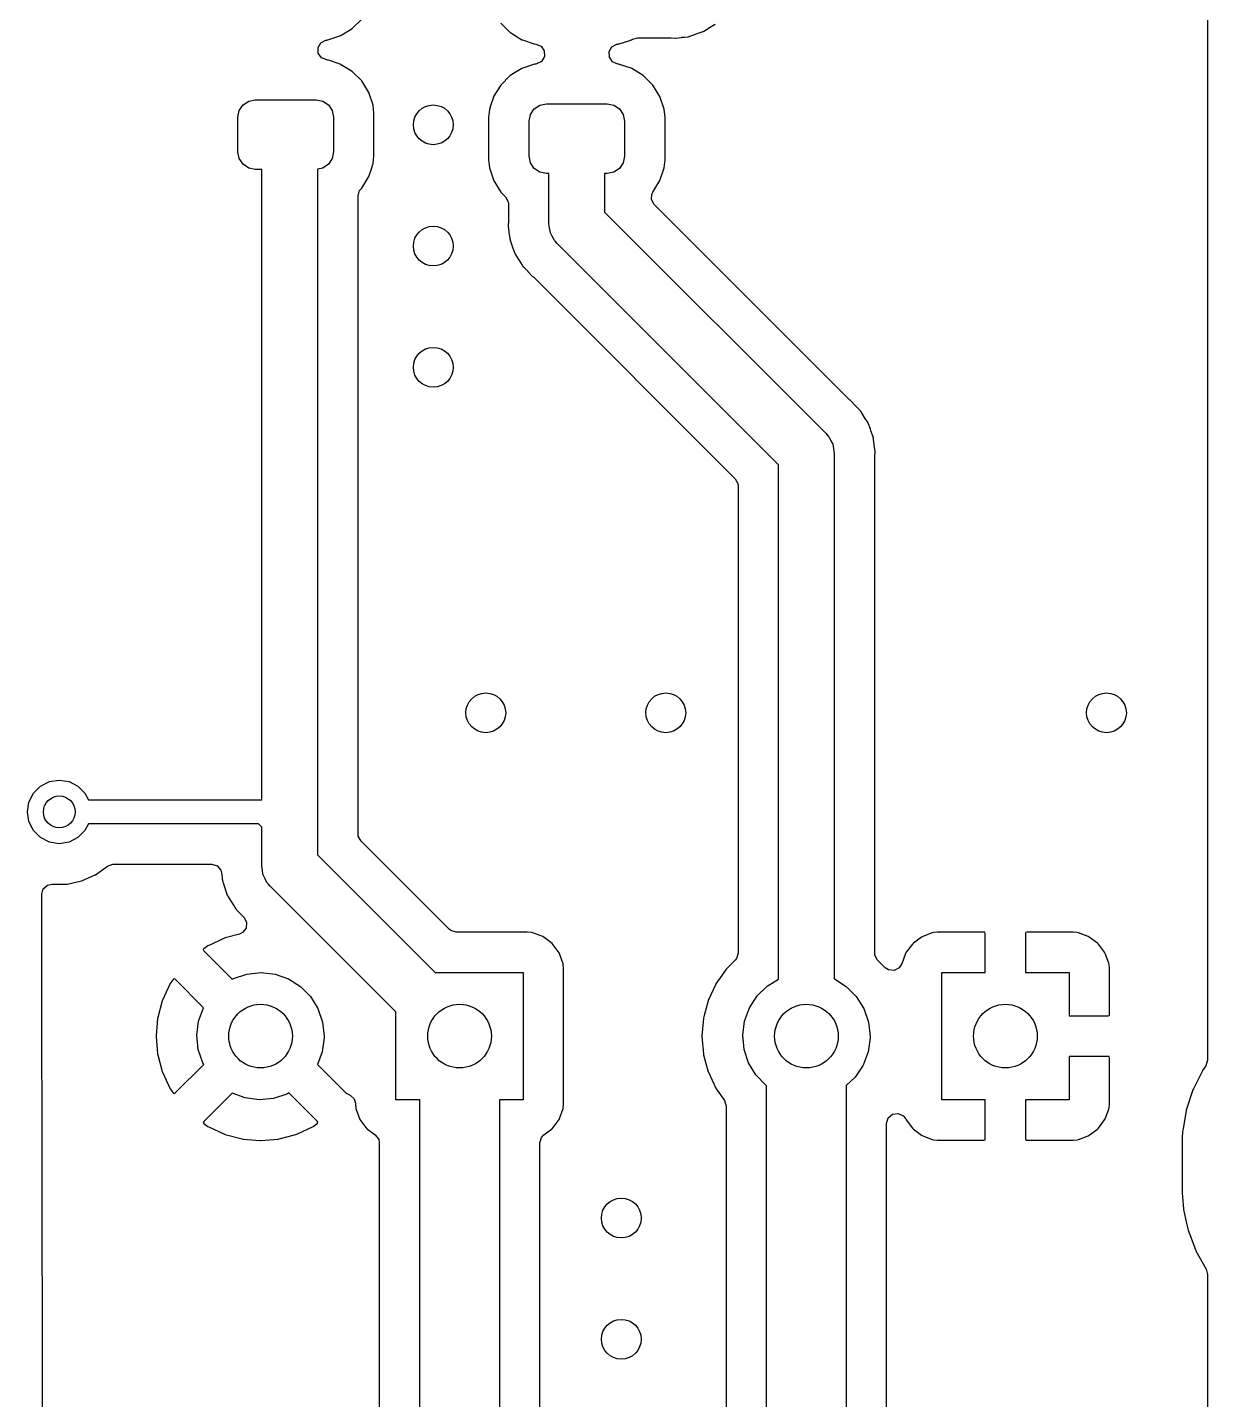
# Model space of a CAD drawing. Extents: x 108 to 192, y -153 to -46.
# Drawn here: x 108.36 to 123.19, y -124.96 to -107.72 of the extents above; entities that cross this region are included whole.
import ezdxf

# ---------------------------------------------------------------- set-up
doc = ezdxf.new("R2010")
doc.units = 0
doc.layers.add('BLACK', color=7, linetype='CONTINUOUS')

msp = doc.modelspace()

# ---------------------------------------------------------------- linework, layer by layer
at = {"layer": 'BLACK', "linetype": 'CONTINUOUS'}
for p, q in [((123.19, -105.41), (123.19, -120.697)), ((112.444, -107.731), (112.563, -107.611)), ((112.299, -107.82), (112.444, -107.731)), ((114.31, -107.663), (114.43, -107.782)), ((114.43, -107.782), (114.436, -107.786)), ((114.436, -107.786), (114.436, -107.786)), ((114.436, -107.786), (114.468, -107.806)), ((116.765, -107.799), (116.803, -107.786)), ((116.803, -107.786), (116.842, -107.773)), ((116.842, -107.773), (116.848, -107.77)), ((116.848, -107.77), (116.851, -107.768)), ((116.851, -107.768), (116.852, -107.768)), ((116.852, -107.768), (116.855, -107.766)), ((116.852, -107.768), (116.852, -107.768)), ((116.855, -107.766), (116.861, -107.764)), ((116.861, -107.764), (116.93, -107.72)), ((116.93, -107.72), (116.932, -107.719)), ((116.932, -107.719), (117.002, -107.677)), ((112.014, -107.97), (112.049, -107.909)), ((112.049, -107.909), (112.113, -107.877)), ((112.113, -107.877), (112.123, -107.875)), ((112.123, -107.875), (112.132, -107.874)), ((112.132, -107.874), (112.132, -107.874)), ((112.132, -107.874), (112.139, -107.874)), ((112.139, -107.874), (112.299, -107.82)), ((114.468, -107.806), (114.575, -107.871)), ((114.575, -107.871), (114.581, -107.874)), ((114.581, -107.874), (114.581, -107.874)), ((114.581, -107.874), (114.729, -107.923)), ((114.729, -107.923), (114.729, -107.923)), ((114.729, -107.923), (114.735, -107.925)), ((114.735, -107.925), (114.75, -107.926)), ((114.75, -107.926), (114.816, -107.953)), ((114.816, -107.953), (114.856, -108.011)), ((115.671, -108.021), (115.707, -107.96)), ((115.707, -107.96), (115.77, -107.928)), ((115.77, -107.928), (115.78, -107.926)), ((115.78, -107.926), (115.789, -107.925)), ((115.789, -107.925), (115.789, -107.925)), ((115.789, -107.925), (115.796, -107.925)), ((115.796, -107.925), (115.917, -107.884)), ((115.917, -107.884), (115.95, -107.873)), ((115.95, -107.873), (115.957, -107.871)), ((115.95, -107.873), (115.95, -107.873)), ((115.957, -107.871), (115.964, -107.866)), ((115.964, -107.866), (115.965, -107.866)), ((115.965, -107.866), (115.97, -107.864)), ((115.97, -107.865), (116.031, -107.848)), ((115.97, -107.864), (115.97, -107.865)), ((116.031, -107.848), (116.439, -107.848)), ((116.439, -107.848), (116.449, -107.848)), ((116.449, -107.848), (116.501, -107.852)), ((116.501, -107.852), (116.508, -107.852)), ((116.508, -107.852), (116.582, -107.842)), ((116.508, -107.852), (116.508, -107.852)), ((116.582, -107.842), (116.585, -107.841)), ((116.585, -107.841), (116.617, -107.838)), ((116.617, -107.838), (116.666, -107.833)), ((116.666, -107.833), (116.672, -107.83)), ((116.672, -107.83), (116.675, -107.83)), ((116.675, -107.83), (116.676, -107.83)), ((116.676, -107.83), (116.676, -107.829)), ((116.676, -107.829), (116.679, -107.829)), ((116.679, -107.829), (116.686, -107.828)), ((116.686, -107.828), (116.762, -107.8)), ((116.762, -107.8), (116.765, -107.799)), ((112.016, -108.041), (112.014, -107.97)), ((112.057, -108.099), (112.016, -108.041)), ((112.123, -108.126), (112.057, -108.099)), ((112.137, -108.128), (112.123, -108.126)), ((112.144, -108.13), (112.137, -108.128)), ((112.291, -108.179), (112.144, -108.13)), ((112.144, -108.13), (112.144, -108.13)), ((114.859, -108.082), (114.823, -108.143)), ((114.856, -108.011), (114.859, -108.082)), ((115.674, -108.092), (115.671, -108.021)), ((115.715, -108.15), (115.674, -108.092)), ((112.298, -108.181), (112.291, -108.179)), ((112.443, -108.27), (112.298, -108.181)), ((112.563, -108.39), (112.443, -108.27)), ((114.573, -108.232), (114.429, -108.322)), ((114.734, -108.179), (114.573, -108.232)), ((114.741, -108.178), (114.734, -108.179)), ((114.75, -108.177), (114.741, -108.178)), ((114.741, -108.178), (114.741, -108.178)), ((114.76, -108.176), (114.75, -108.177)), ((114.823, -108.143), (114.76, -108.176)), ((115.781, -108.177), (115.715, -108.15)), ((115.795, -108.178), (115.781, -108.177)), ((115.801, -108.181), (115.795, -108.178)), ((115.949, -108.229), (115.801, -108.181)), ((115.801, -108.181), (115.801, -108.181)), ((115.956, -108.232), (115.949, -108.229)), ((116.1, -108.321), (115.956, -108.232)), ((112.652, -108.534), (112.563, -108.39)), ((114.309, -108.442), (114.22, -108.586)), ((114.429, -108.322), (114.309, -108.442)), ((116.22, -108.441), (116.1, -108.321)), ((116.31, -108.585), (116.22, -108.441)), ((111.072, -108.69), (111.143, -108.642)), ((111.143, -108.642), (111.226, -108.626)), ((111.226, -108.626), (111.989, -108.626)), ((111.989, -108.626), (112.073, -108.642)), ((112.073, -108.642), (112.144, -108.69)), ((112.706, -108.695), (112.652, -108.534)), ((114.218, -108.593), (114.182, -108.702)), ((114.22, -108.586), (114.218, -108.593)), ((114.218, -108.593), (114.218, -108.593)), ((116.363, -108.746), (116.31, -108.585)), ((111.008, -108.845), (111.024, -108.761)), ((111.024, -108.761), (111.072, -108.69)), ((112.144, -108.69), (112.191, -108.761)), ((112.191, -108.761), (112.208, -108.845)), ((112.716, -108.796), (112.706, -108.695)), ((112.716, -109.33), (112.716, -108.796)), ((114.167, -108.747), (114.157, -108.847)), ((114.182, -108.702), (114.167, -108.747)), ((114.665, -108.895), (114.682, -108.812)), ((114.682, -108.812), (114.729, -108.741)), ((114.729, -108.741), (114.8, -108.693)), ((114.8, -108.693), (114.884, -108.677)), ((114.884, -108.677), (115.646, -108.677)), ((115.646, -108.677), (115.73, -108.693)), ((115.73, -108.693), (115.801, -108.741)), ((115.801, -108.741), (115.849, -108.812)), ((115.849, -108.812), (115.865, -108.895)), ((116.374, -108.847), (116.363, -108.746)), ((111.008, -109.282), (111.008, -108.845)), ((112.208, -108.845), (112.208, -109.282)), ((114.157, -108.847), (114.157, -109.381)), ((114.665, -109.333), (114.665, -108.895)), ((115.865, -108.895), (115.865, -109.333)), ((116.374, -109.381), (116.374, -108.847)), ((111.024, -109.366), (111.008, -109.282)), ((112.208, -109.282), (112.191, -109.366)), ((112.706, -109.431), (112.716, -109.33)), ((114.682, -109.417), (114.665, -109.333)), ((115.865, -109.333), (115.849, -109.417)), ((111.072, -109.437), (111.024, -109.366)), ((111.143, -109.484), (111.072, -109.437)), ((111.226, -109.501), (111.143, -109.484)), ((111.308, -109.501), (111.226, -109.501)), ((111.308, -117.427), (111.308, -109.501)), ((112.073, -109.484), (112.008, -109.497)), ((112.008, -109.497), (112.008, -118.117)), ((112.144, -109.437), (112.073, -109.484)), ((112.191, -109.366), (112.144, -109.437)), ((112.652, -109.591), (112.689, -109.481)), ((112.689, -109.481), (112.704, -109.437)), ((112.704, -109.437), (112.706, -109.431)), ((112.704, -109.437), (112.704, -109.437)), ((114.157, -109.381), (114.167, -109.483)), ((114.167, -109.483), (114.221, -109.643)), ((114.729, -109.488), (114.682, -109.417)), ((114.8, -109.535), (114.729, -109.488)), ((115.801, -109.488), (115.73, -109.535)), ((115.849, -109.417), (115.801, -109.488)), ((116.31, -109.642), (116.363, -109.481)), ((116.363, -109.481), (116.374, -109.381)), ((112.563, -109.736), (112.652, -109.591)), ((114.221, -109.643), (114.31, -109.788)), ((114.884, -109.552), (114.8, -109.535)), ((114.915, -109.552), (114.884, -109.552)), ((114.915, -110.185), (114.915, -109.552)), ((115.646, -109.552), (115.615, -109.552)), ((115.615, -109.552), (115.615, -110.04)), ((115.73, -109.535), (115.646, -109.552)), ((116.246, -109.746), (116.31, -109.642)), ((112.517, -109.835), (112.537, -109.767)), ((112.517, -117.855), (112.517, -109.835)), ((112.537, -109.767), (112.554, -109.746)), ((112.554, -109.746), (112.558, -109.741)), ((112.558, -109.741), (112.563, -109.736)), ((114.31, -109.788), (114.315, -109.793)), ((114.315, -109.793), (114.37, -109.847)), ((114.37, -109.847), (114.404, -109.909)), ((116.204, -109.881), (116.209, -109.811)), ((116.209, -109.811), (116.222, -109.787)), ((116.221, -109.787), (116.246, -109.746)), ((116.222, -109.787), (116.221, -109.787)), ((114.404, -109.909), (114.407, -109.936)), ((114.407, -109.936), (114.407, -110.144)), ((116.238, -109.944), (116.204, -109.881)), ((118.691, -112.397), (116.238, -109.944)), ((114.406, -110.154), (114.402, -110.206)), ((114.402, -110.206), (114.403, -110.213)), ((114.407, -110.144), (114.406, -110.154)), ((114.923, -110.234), (114.915, -110.185)), ((115.615, -110.04), (118.397, -112.823)), ((114.403, -110.213), (114.403, -110.213)), ((114.403, -110.213), (114.413, -110.287)), ((114.413, -110.287), (114.413, -110.29)), ((114.413, -110.29), (114.422, -110.371)), ((114.422, -110.371), (114.424, -110.377)), ((114.424, -110.377), (114.425, -110.38)), ((114.425, -110.38), (114.425, -110.381)), ((114.929, -110.283), (114.923, -110.234)), ((114.933, -110.29), (114.929, -110.283)), ((114.934, -110.299), (114.933, -110.29)), ((114.957, -110.342), (114.934, -110.299)), ((114.979, -110.386), (114.957, -110.342)), ((114.425, -110.381), (114.425, -110.381)), ((114.425, -110.381), (114.426, -110.384)), ((114.426, -110.384), (114.427, -110.391)), ((114.427, -110.391), (114.454, -110.467)), ((114.454, -110.467), (114.455, -110.47)), ((114.455, -110.47), (114.481, -110.547)), ((114.481, -110.547), (114.485, -110.553)), ((114.485, -110.553), (114.486, -110.556)), ((114.986, -110.395), (114.979, -110.386)), ((114.989, -110.4), (114.986, -110.395)), ((114.995, -110.405), (114.989, -110.4)), ((115.018, -110.433), (114.995, -110.405)), ((117.8, -113.215), (115.018, -110.433)), ((114.486, -110.556), (114.486, -110.557)), ((114.486, -110.557), (114.487, -110.557)), ((114.487, -110.557), (114.488, -110.56)), ((114.488, -110.56), (114.49, -110.566)), ((114.49, -110.566), (114.534, -110.635)), ((114.534, -110.635), (114.535, -110.638)), ((114.535, -110.638), (114.577, -110.707)), ((114.577, -110.707), (114.582, -110.712)), ((114.582, -110.712), (114.584, -110.715)), ((114.584, -110.715), (114.585, -110.716)), ((114.585, -110.716), (114.588, -110.72)), ((114.588, -110.72), (114.59, -110.724)), ((114.59, -110.724), (114.594, -110.728)), ((114.594, -110.728), (114.648, -110.782)), ((114.648, -110.782), (114.651, -110.785)), ((114.651, -110.785), (114.706, -110.843)), ((114.706, -110.843), (114.711, -110.847)), ((114.711, -110.847), (114.716, -110.851)), ((114.716, -110.851), (114.716, -110.851)), ((114.716, -110.851), (114.724, -110.858)), ((114.724, -110.858), (117.255, -113.389)), ((118.699, -112.404), (118.691, -112.397)), ((118.704, -112.409), (118.699, -112.404)), ((118.699, -112.404), (118.699, -112.404)), ((118.71, -112.412), (118.704, -112.409)), ((118.764, -112.47), (118.71, -112.412)), ((118.765, -112.47), (118.764, -112.47)), ((118.767, -112.473), (118.765, -112.47)), ((118.821, -112.527), (118.767, -112.473)), ((118.825, -112.531), (118.821, -112.527)), ((118.828, -112.536), (118.825, -112.531)), ((118.831, -112.54), (118.828, -112.536)), ((118.833, -112.543), (118.831, -112.54)), ((118.831, -112.54), (118.831, -112.54)), ((118.838, -112.548), (118.833, -112.543)), ((118.88, -112.618), (118.838, -112.548)), ((118.881, -112.62), (118.88, -112.618)), ((118.925, -112.689), (118.881, -112.62)), ((118.927, -112.695), (118.925, -112.689)), ((118.929, -112.698), (118.927, -112.695)), ((118.929, -112.699), (118.929, -112.698)), ((118.93, -112.702), (118.929, -112.699)), ((118.929, -112.699), (118.929, -112.699)), ((118.934, -112.708), (118.93, -112.702)), ((118.954, -112.766), (118.934, -112.708)), ((118.96, -112.785), (118.954, -112.766)), ((118.961, -112.788), (118.96, -112.785)), ((118.989, -112.864), (118.961, -112.788)), ((118.397, -112.823), (118.42, -112.85)), ((118.42, -112.85), (118.427, -112.855)), ((118.427, -112.855), (118.429, -112.86)), ((118.429, -112.86), (118.436, -112.869)), ((118.436, -112.869), (118.458, -112.913)), ((118.458, -112.913), (118.481, -112.957)), ((118.481, -112.957), (118.482, -112.965)), ((118.482, -112.965), (118.486, -112.972)), ((118.99, -112.871), (118.989, -112.864)), ((118.99, -112.874), (118.99, -112.871)), ((118.991, -112.875), (118.99, -112.874)), ((118.99, -112.874), (118.99, -112.874)), ((118.991, -112.878), (118.991, -112.875)), ((118.993, -112.885), (118.991, -112.878)), ((118.994, -112.891), (118.993, -112.885)), ((119.002, -112.965), (118.994, -112.891)), ((119.003, -112.968), (119.002, -112.965)), ((118.486, -112.972), (118.492, -113.021)), ((118.492, -113.021), (118.5, -113.07)), ((118.5, -113.07), (118.5, -119.677)), ((119.013, -113.049), (119.003, -112.968)), ((119.008, -113.111), (119.009, -113.101)), ((119.008, -119.352), (119.008, -113.111)), ((119.009, -113.101), (119.013, -113.056)), ((119.013, -113.056), (119.013, -113.049)), ((117.8, -119.678), (117.8, -113.215)), ((117.255, -113.389), (117.289, -113.451)), ((117.289, -113.451), (117.291, -113.478)), ((117.291, -113.478), (117.291, -119.352)), ((108.439, -117.341), (108.528, -117.253)), ((108.528, -117.253), (108.639, -117.196)), ((108.639, -117.196), (108.763, -117.177)), ((108.763, -117.177), (108.886, -117.196)), ((108.886, -117.196), (108.998, -117.253)), ((108.998, -117.253), (109.086, -117.341)), ((108.382, -117.453), (108.439, -117.341)), ((109.086, -117.341), (109.13, -117.427)), ((109.13, -117.427), (111.308, -117.427)), ((108.363, -117.577), (108.382, -117.453)), ((108.382, -117.7), (108.363, -117.577)), ((108.439, -117.812), (108.382, -117.7)), ((109.13, -117.727), (109.086, -117.812)), ((111.266, -117.727), (109.13, -117.727)), ((111.308, -117.769), (111.266, -117.727)), ((111.308, -118.262), (111.308, -117.769)), ((108.528, -117.9), (108.439, -117.812)), ((108.639, -117.957), (108.528, -117.9)), ((108.763, -117.977), (108.639, -117.957)), ((108.886, -117.957), (108.763, -117.977)), ((108.998, -117.9), (108.886, -117.957)), ((109.086, -117.812), (108.998, -117.9)), ((112.52, -117.881), (112.517, -117.855)), ((112.554, -117.944), (112.52, -117.881)), ((113.661, -119.051), (112.554, -117.944)), ((112.008, -118.117), (113.487, -119.596)), ((109.22, -118.368), (109.369, -118.259)), ((109.369, -118.259), (109.436, -118.235)), ((109.436, -118.235), (109.443, -118.235)), ((109.443, -118.235), (110.678, -118.235)), ((110.678, -118.235), (110.746, -118.255)), ((110.746, -118.255), (110.793, -118.309)), ((110.793, -118.309), (110.803, -118.344)), ((111.316, -118.311), (111.308, -118.262)), ((111.322, -118.36), (111.316, -118.311)), ((108.616, -118.497), (108.668, -118.485)), ((108.668, -118.485), (108.858, -118.485)), ((108.858, -118.485), (108.865, -118.484)), ((108.865, -118.484), (108.952, -118.465)), ((108.865, -118.484), (108.865, -118.484)), ((108.952, -118.465), (109.045, -118.445)), ((109.045, -118.445), (109.055, -118.441)), ((109.055, -118.441), (109.214, -118.37)), ((109.214, -118.37), (109.22, -118.368)), ((109.214, -118.37), (109.214, -118.37)), ((110.803, -118.344), (110.806, -118.364)), ((110.806, -118.364), (110.806, -118.364)), ((110.806, -118.364), (110.806, -118.367)), ((110.806, -118.367), (110.815, -118.448)), ((110.815, -118.448), (110.817, -118.454)), ((110.817, -118.454), (110.818, -118.458)), ((110.818, -118.458), (110.818, -118.458)), ((110.818, -118.458), (110.818, -118.458)), ((110.818, -118.458), (110.819, -118.462)), ((110.819, -118.462), (110.82, -118.468)), ((110.82, -118.468), (110.848, -118.545)), ((111.326, -118.368), (111.322, -118.36)), ((111.327, -118.376), (111.326, -118.368)), ((111.351, -118.419), (111.327, -118.376)), ((111.372, -118.464), (111.351, -118.419)), ((111.379, -118.472), (111.372, -118.464)), ((111.382, -118.477), (111.379, -118.472)), ((111.388, -118.483), (111.382, -118.477)), ((111.411, -118.51), (111.388, -118.483)), ((108.542, -118.611), (108.562, -118.543)), ((108.544, -120.401), (108.542, -118.611)), ((108.562, -118.543), (108.616, -118.497)), ((110.848, -118.545), (110.849, -118.548)), ((110.849, -118.548), (110.874, -118.625)), ((110.874, -118.625), (110.878, -118.63)), ((110.878, -118.63), (110.879, -118.633)), ((110.879, -118.633), (110.88, -118.634)), ((110.88, -118.634), (110.88, -118.634)), ((110.88, -118.634), (110.881, -118.637)), ((110.881, -118.637), (110.884, -118.644)), ((110.884, -118.644), (110.927, -118.712)), ((112.992, -120.091), (111.411, -118.51)), ((110.927, -118.712), (110.929, -118.715)), ((110.929, -118.715), (110.971, -118.785)), ((110.971, -118.785), (110.975, -118.789)), ((110.975, -118.789), (110.977, -118.792)), ((110.977, -118.792), (110.978, -118.793)), ((110.978, -118.793), (110.981, -118.797)), ((110.981, -118.797), (110.984, -118.801)), ((110.984, -118.801), (110.987, -118.805)), ((110.987, -118.805), (111.041, -118.859)), ((111.041, -118.859), (111.044, -118.862)), ((111.044, -118.862), (111.084, -118.905)), ((111.084, -118.905), (111.117, -118.968)), ((111.117, -118.968), (111.11, -119.039)), ((110.838, -119.165), (110.64, -119.257)), ((110.848, -119.161), (110.838, -119.165)), ((111.026, -119.113), (110.848, -119.161)), ((111.066, -119.094), (111.026, -119.113)), ((111.11, -119.039), (111.066, -119.094)), ((113.682, -119.067), (113.661, -119.051)), ((113.75, -119.087), (113.682, -119.067)), ((114.64, -119.087), (113.75, -119.087)), ((114.702, -119.094), (114.64, -119.087)), ((114.839, -119.145), (114.702, -119.094)), ((114.955, -119.233), (114.839, -119.145)), ((119.596, -119.151), (119.494, -119.228)), ((119.612, -119.143), (119.596, -119.151)), ((119.732, -119.098), (119.612, -119.143)), ((119.748, -119.094), (119.732, -119.098)), ((119.799, -119.088), (119.748, -119.094)), ((119.805, -119.088), (119.799, -119.088)), ((120.382, -119.088), (119.805, -119.088)), ((120.39, -119.09), (120.382, -119.088)), ((120.392, -119.091), (120.39, -119.09)), ((120.396, -119.106), (120.392, -119.091)), ((120.396, -119.596), (120.396, -119.106)), ((120.906, -119.094), (120.904, -119.102)), ((120.904, -119.102), (120.904, -119.596)), ((120.907, -119.092), (120.906, -119.094)), ((120.922, -119.088), (120.907, -119.092)), ((121.495, -119.088), (120.922, -119.088)), ((121.501, -119.088), (121.495, -119.088)), ((121.552, -119.094), (121.501, -119.088)), ((121.568, -119.098), (121.552, -119.094)), ((121.688, -119.143), (121.568, -119.098)), ((121.704, -119.151), (121.688, -119.143)), ((121.806, -119.228), (121.704, -119.151)), ((110.579, -119.299), (110.571, -119.309)), ((110.571, -119.309), (110.578, -119.322)), ((110.578, -119.322), (110.936, -119.681)), ((110.631, -119.262), (110.579, -119.299)), ((110.64, -119.257), (110.631, -119.262)), ((115.043, -119.349), (114.955, -119.233)), ((115.094, -119.486), (115.043, -119.349)), ((119.405, -119.342), (119.397, -119.358)), ((119.482, -119.24), (119.405, -119.342)), ((119.494, -119.228), (119.482, -119.24)), ((121.818, -119.24), (121.806, -119.228)), ((121.895, -119.342), (121.818, -119.24)), ((121.903, -119.358), (121.895, -119.342)), ((115.1, -119.548), (115.094, -119.486)), ((117.255, -119.441), (117.144, -119.552)), ((117.271, -119.42), (117.255, -119.441)), ((117.291, -119.352), (117.271, -119.42)), ((119.011, -119.379), (119.008, -119.352)), ((119.045, -119.441), (119.011, -119.379)), ((119.14, -119.536), (119.045, -119.441)), ((119.347, -119.485), (119.317, -119.538)), ((119.349, -119.486), (119.347, -119.485)), ((119.397, -119.358), (119.349, -119.486)), ((121.948, -119.478), (121.903, -119.358)), ((121.952, -119.494), (121.948, -119.478)), ((121.958, -119.545), (121.952, -119.494)), ((110.194, -119.684), (110.158, -119.735)), ((110.206, -119.674), (110.194, -119.684)), ((110.218, -119.681), (110.206, -119.674)), ((110.576, -120.039), (110.218, -119.681)), ((110.936, -119.681), (110.951, -119.672)), ((110.951, -119.672), (111.12, -119.615)), ((111.12, -119.615), (111.298, -119.596)), ((111.298, -119.596), (111.475, -119.617)), ((111.475, -119.617), (111.643, -119.677)), ((111.643, -119.677), (111.793, -119.773)), ((113.487, -119.596), (114.592, -119.596)), ((114.592, -119.596), (114.592, -121.196)), ((115.1, -121.244), (115.1, -119.548)), ((117.086, -119.634), (117.012, -119.739)), ((117.141, -119.556), (117.086, -119.634)), ((117.144, -119.552), (117.141, -119.556)), ((117.141, -119.556), (117.141, -119.556)), ((117.657, -119.766), (117.8, -119.678)), ((118.5, -119.677), (118.501, -119.677)), ((118.501, -119.677), (118.651, -119.773)), ((119.183, -119.564), (119.14, -119.536)), ((119.254, -119.57), (119.183, -119.564)), ((119.317, -119.538), (119.254, -119.57)), ((119.85, -121.196), (119.85, -119.596)), ((119.85, -119.596), (120.396, -119.596)), ((120.904, -119.596), (121.45, -119.596)), ((121.45, -119.596), (121.45, -120.142)), ((121.958, -119.551), (121.958, -119.545)), ((121.958, -120.128), (121.958, -119.551)), ((110.153, -119.744), (110.061, -119.942)), ((110.158, -119.735), (110.153, -119.744)), ((111.793, -119.773), (111.919, -119.899)), ((117.01, -119.744), (116.916, -119.947)), ((117.012, -119.739), (117.01, -119.744)), ((117.01, -119.744), (117.01, -119.744)), ((117.01, -119.744), (117.01, -119.744)), ((117.53, -119.89), (117.657, -119.766)), ((118.651, -119.773), (118.777, -119.899)), ((110.057, -119.952), (110, -120.163)), ((110.061, -119.942), (110.057, -119.952)), ((110.575, -120.04), (110.576, -120.039)), ((111.919, -119.899), (112.013, -120.05)), ((116.914, -119.952), (116.865, -120.136)), ((116.916, -119.947), (116.914, -119.952)), ((116.914, -119.952), (116.914, -119.952)), ((117.433, -120.04), (117.53, -119.89)), ((118.777, -119.899), (118.871, -120.05)), ((109.998, -120.173), (109.979, -120.391)), ((110, -120.163), (109.998, -120.173)), ((110.492, -120.385), (110.514, -120.208)), ((110.514, -120.208), (110.575, -120.04)), ((112.013, -120.05), (112.072, -120.219)), ((112.992, -121.196), (112.992, -120.091)), ((116.856, -120.168), (116.837, -120.396)), ((116.865, -120.136), (116.856, -120.168)), ((117.35, -120.385), (117.372, -120.208)), ((117.372, -120.208), (117.433, -120.04)), ((118.871, -120.05), (118.93, -120.219)), ((121.45, -120.142), (121.94, -120.142)), ((121.94, -120.142), (121.955, -120.138)), ((121.955, -120.138), (121.956, -120.136)), ((121.956, -120.136), (121.958, -120.128)), ((112.072, -120.219), (112.092, -120.396)), ((118.93, -120.219), (118.95, -120.396)), ((108.546, -121.482), (108.544, -120.401)), ((109.979, -120.391), (109.979, -120.401)), ((109.979, -120.401), (109.998, -120.619)), ((110.509, -120.562), (110.492, -120.385)), ((112.092, -120.418), (112.067, -120.595)), ((112.092, -120.396), (112.092, -120.418)), ((116.837, -120.396), (116.856, -120.624)), ((117.367, -120.562), (117.35, -120.385)), ((118.95, -120.418), (118.925, -120.595)), ((118.95, -120.396), (118.95, -120.418)), ((109.998, -120.619), (110, -120.629)), ((110, -120.629), (110.057, -120.84)), ((110.566, -120.732), (110.509, -120.562)), ((112.067, -120.595), (112.007, -120.752)), ((116.856, -120.624), (116.858, -120.629)), ((116.858, -120.629), (116.858, -120.629)), ((116.858, -120.629), (116.895, -120.768)), ((117.424, -120.732), (117.367, -120.562)), ((118.925, -120.595), (118.862, -120.762)), ((121.944, -120.65), (121.45, -120.65)), ((121.45, -120.65), (121.45, -121.196)), ((121.952, -120.652), (121.944, -120.65)), ((121.954, -120.653), (121.952, -120.652)), ((121.958, -120.668), (121.954, -120.653)), ((121.958, -121.241), (121.958, -120.668)), ((123.19, -120.697), (123.168, -120.768)), ((110.057, -120.84), (110.061, -120.85)), ((110.061, -120.85), (110.153, -121.048)), ((110.218, -121.11), (110.578, -120.751)), ((110.578, -120.751), (110.566, -120.732)), ((112.007, -120.752), (112.366, -121.111)), ((116.895, -120.768), (116.916, -120.845)), ((116.916, -120.845), (116.918, -120.85)), ((116.918, -120.85), (116.918, -120.85)), ((116.918, -120.85), (117.01, -121.048)), ((117.516, -120.884), (117.424, -120.732)), ((117.64, -121.012), (117.516, -120.884)), ((118.862, -120.762), (118.763, -120.91)), ((123.125, -120.83), (123.013, -121.057)), ((123.127, -120.826), (123.125, -120.83)), ((123.125, -120.83), (123.125, -120.83)), ((123.168, -120.768), (123.127, -120.826)), ((110.153, -121.048), (110.158, -121.057)), ((110.158, -121.057), (110.195, -121.109)), ((117.01, -121.048), (117.01, -121.048)), ((117.01, -121.048), (117.012, -121.053)), ((117.012, -121.053), (117.027, -121.073)), ((117.027, -121.073), (117.119, -121.204)), ((117.65, -121.019), (117.64, -121.012)), ((117.65, -127.844), (117.65, -121.019)), ((118.763, -120.91), (118.65, -121.018)), ((118.65, -121.018), (118.65, -127.987)), ((123.007, -121.069), (122.922, -121.327)), ((123.013, -121.057), (123.007, -121.069)), ((110.195, -121.109), (110.205, -121.117)), ((110.205, -121.117), (110.218, -121.11)), ((110.936, -121.112), (110.577, -121.47)), ((111.098, -121.172), (110.936, -121.112)), ((111.275, -121.196), (111.098, -121.172)), ((111.453, -121.18), (111.275, -121.196)), ((111.622, -121.125), (111.453, -121.18)), ((111.647, -121.11), (111.622, -121.125)), ((112.006, -121.47), (111.647, -121.11)), ((112.366, -121.111), (112.408, -121.134)), ((112.408, -121.134), (112.418, -121.136)), ((112.418, -121.136), (112.468, -121.186)), ((112.468, -121.186), (112.483, -121.24)), ((112.483, -121.24), (112.483, -121.241)), ((112.483, -121.241), (112.483, -121.244)), ((112.483, -121.244), (112.49, -121.306)), ((113.292, -121.196), (112.992, -121.196)), ((113.292, -127.724), (113.292, -121.196)), ((114.592, -121.196), (114.292, -121.196)), ((114.292, -121.196), (114.292, -127.724)), ((115.094, -121.306), (115.1, -121.244)), ((117.119, -121.204), (117.141, -121.277)), ((120.396, -121.196), (119.85, -121.196)), ((120.396, -121.69), (120.396, -121.196)), ((121.45, -121.196), (120.904, -121.196)), ((120.904, -121.196), (120.904, -121.686)), ((121.958, -121.247), (121.958, -121.241)), ((112.49, -121.306), (112.541, -121.443)), ((115.043, -121.443), (115.094, -121.306)), ((117.141, -121.277), (117.141, -127.542)), ((119.179, -121.423), (119.232, -121.377)), ((119.232, -121.377), (119.302, -121.367)), ((119.302, -121.367), (119.367, -121.396)), ((119.367, -121.396), (119.395, -121.431)), ((121.903, -121.434), (121.948, -121.314)), ((121.948, -121.314), (121.952, -121.298)), ((121.952, -121.298), (121.958, -121.247)), ((122.921, -121.331), (122.882, -121.559)), ((122.922, -121.327), (122.921, -121.331)), ((122.921, -121.331), (122.921, -121.331)), ((108.554, -127.437), (108.546, -121.482)), ((110.577, -121.47), (110.57, -121.482)), ((110.57, -121.482), (110.58, -121.494)), ((110.58, -121.494), (110.631, -121.53)), ((110.631, -121.53), (110.64, -121.535)), ((110.64, -121.535), (110.838, -121.627)), ((111.746, -121.627), (111.944, -121.535)), ((111.944, -121.535), (111.953, -121.53)), ((111.953, -121.53), (112.005, -121.493)), ((112.005, -121.493), (112.013, -121.483)), ((112.013, -121.483), (112.006, -121.47)), ((112.541, -121.443), (112.629, -121.559)), ((112.629, -121.559), (112.636, -121.565)), ((112.636, -121.565), (112.733, -121.637)), ((114.851, -121.637), (114.948, -121.565)), ((114.948, -121.565), (114.955, -121.559)), ((114.955, -121.559), (115.043, -121.443)), ((119.158, -121.492), (119.179, -121.423)), ((119.158, -127.304), (119.158, -121.492)), ((119.395, -121.431), (119.405, -121.45)), ((119.405, -121.45), (119.482, -121.552)), ((119.482, -121.552), (119.494, -121.564)), ((119.494, -121.564), (119.596, -121.641)), ((121.704, -121.641), (121.806, -121.564)), ((121.806, -121.564), (121.818, -121.552)), ((121.818, -121.552), (121.895, -121.45)), ((121.895, -121.45), (121.903, -121.434)), ((122.882, -121.559), (122.876, -121.594)), ((110.838, -121.627), (110.848, -121.631)), ((110.848, -121.631), (111.059, -121.688)), ((111.059, -121.688), (111.069, -121.69)), ((111.069, -121.69), (111.287, -121.709)), ((111.287, -121.709), (111.297, -121.709)), ((111.297, -121.709), (111.515, -121.69)), ((111.515, -121.69), (111.525, -121.688)), ((111.525, -121.688), (111.736, -121.631)), ((111.736, -121.631), (111.746, -121.627)), ((112.733, -121.637), (112.776, -121.694)), ((112.776, -121.694), (112.783, -121.738)), ((112.783, -121.738), (112.783, -127.139)), ((114.8, -121.738), (114.821, -121.67)), ((114.8, -127.247), (114.8, -121.738)), ((114.821, -121.67), (114.851, -121.637)), ((119.596, -121.641), (119.612, -121.649)), ((119.612, -121.649), (119.732, -121.694)), ((119.732, -121.694), (119.748, -121.698)), ((119.748, -121.698), (119.799, -121.704)), ((119.799, -121.704), (119.805, -121.704)), ((119.805, -121.704), (120.378, -121.704)), ((120.378, -121.704), (120.393, -121.7)), ((120.393, -121.7), (120.394, -121.698)), ((120.394, -121.698), (120.396, -121.69)), ((120.904, -121.686), (120.908, -121.701)), ((120.908, -121.701), (120.91, -121.702)), ((120.91, -121.702), (120.918, -121.704)), ((120.918, -121.704), (121.495, -121.704)), ((121.495, -121.704), (121.501, -121.704)), ((121.501, -121.704), (121.552, -121.698)), ((121.552, -121.698), (121.568, -121.694)), ((121.568, -121.694), (121.688, -121.649)), ((121.688, -121.649), (121.704, -121.641)), ((122.876, -121.594), (122.871, -121.68)), ((122.871, -121.68), (122.871, -122.369)), ((122.871, -122.369), (122.872, -122.371)), ((122.872, -122.371), (122.872, -122.371)), ((122.872, -122.371), (122.874, -122.41)), ((122.874, -122.41), (122.886, -122.57)), ((122.886, -122.57), (122.887, -122.575)), ((122.887, -122.575), (122.887, -122.575)), ((122.887, -122.575), (122.926, -122.753)), ((122.926, -122.753), (122.945, -122.835)), ((122.945, -122.835), (123.041, -123.089)), ((123.041, -123.089), (123.043, -123.093)), ((123.043, -123.093), (123.172, -123.326)), ((123.172, -123.326), (123.171, -123.327)), ((123.171, -123.327), (123.19, -123.39)), ((123.19, -123.39), (123.19, -129.443))]:
    msp.add_line(p, q, dxfattribs=at)
at = {"layer": 'BLACK'}
for centre, radius in [((113.462, -108.941), 0.25), ((113.462, -110.465), 0.25), ((113.462, -111.989), 0.25), ((114.122, -116.332), 0.25), ((116.383, -116.332), 0.25), ((121.92, -116.332), 0.25), ((108.763, -117.577), 0.2), ((111.292, -120.396), 0.4), ((113.792, -120.396), 0.4), ((118.15, -120.396), 0.4), ((120.65, -120.396), 0.4), ((115.824, -122.682), 0.25), ((115.824, -124.206), 0.25)]:
    msp.add_circle(centre, radius, dxfattribs=at)

doc.saveas('drawing.dxf')
